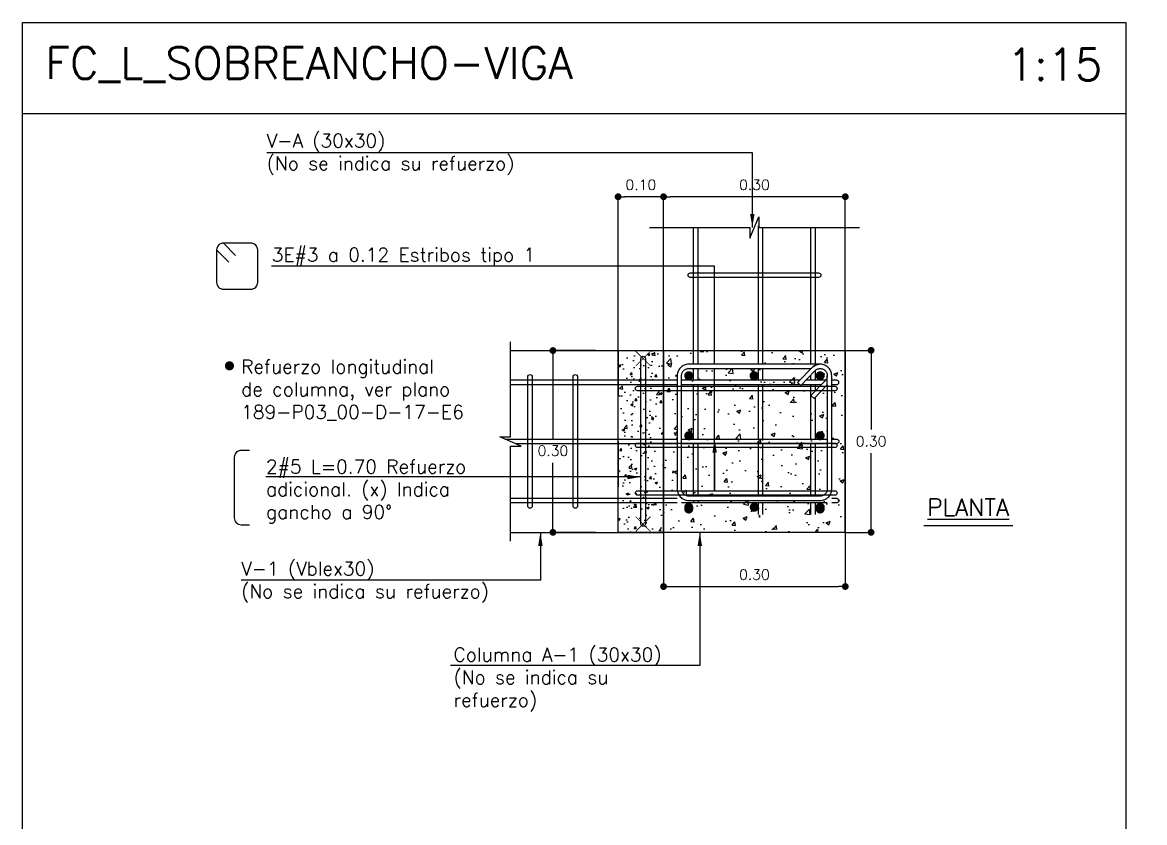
# Model space of a CAD drawing. Header units: millimetres. Extents: x -42 to 124, y -10 to 43.
# Drawn here: x 66.156 to 68.626, y -7.737 to -5.976 of the extents above; entities that cross this region are included whole.
import ezdxf
from ezdxf import colors
from ezdxf.entities.mleader import LeaderData, LeaderLine
from ezdxf.enums import TextEntityAlignment as Align
from ezdxf.math import Vec2, Vec3

# ---------------------------------------------------------------- set-up
doc = ezdxf.new("R2010")
doc.units = ezdxf.units.MM
doc.header["$LTSCALE"] = 0.01
doc.header["$PDMODE"] = 3
doc.linetypes.add('DASHED2', pattern=[0.375, 0.25, -0.125])
for name, color, linetype in [('FC_BORDES', 4, 'Continuous'), ('FC_COTAS', 1, 'Continuous'), ('FC_COTAS @ 15', 1, 'Continuous'), ('FC_ESTRIBOS', 3, 'Continuous'), ('FC_HATCH 251', 251, 'Continuous'), ('FC_HATCH 253', 253, 'Continuous'), ('FC_LINEA CORTE', 1, 'Continuous'), ('FC_PROYECCION', 6, 'DASHED2'), ('FC_R-140', 2, 'Continuous'), ('FC_R-80', 11, 'Continuous'), ('FC_R-80 @ 15', 11, 'Continuous'), ('FC_REFUERZO', 5, 'Continuous'), ('FC_REFUERZO 2', 1, 'Continuous')]:
    doc.layers.add(name, color=color, linetype=linetype)
doc.layers.add('FC_HOJA', color=230, linetype='Continuous', plot=False)
doc.layers.add('FC_HOJA @ 20', color=230, linetype='Continuous', plot=False)
doc.styles.add('FC_TEXT', font='romans.shx', dxfattribs={"height": 0.002})
doc.styles.add('FC_TEXT1', font='romans.shx')
doc.dimstyles.new('FC_COTAS', dxfattribs={"dimtxt": 0.0015, "dimasz": 0.001, "dimexe": 0, "dimexo": 0, "dimgap": 0.001, "dimtad": 1, "dimtih": 1, "dimtoh": 1, "dimzin": 0, "dimdsep": 46, "dimtxsty": 'FC_TEXT1', "dimblk": 'DOT', "dimcen": 0.09, "dimclrd": 256, "dimclre": 256, "dimclrt": 256, "dimadec": 0, "dimazin": 0, "dimtfac": 1, "dimtix": 1, "dimtmove": 2, "dimatfit": 3, "dimfxl": 1.002, "dimtolj": 1, "dimtzin": 0, "dimlwd": -1, "dimarcsym": 0})
doc.dimstyles.new('FC_COTAS$7', dxfattribs={"dimtxt": 0.002, "dimasz": 0.002, "dimexe": 0, "dimexo": 0, "dimgap": 0.000375, "dimtad": 2, "dimtih": 1, "dimtoh": 1, "dimzin": 0, "dimdsep": 46, "dimtxsty": 'FC_TEXT1', "dimblk": 'DOT', "dimcen": 0.09, "dimclrd": 256, "dimclre": 256, "dimclrt": 11, "dimadec": 0, "dimazin": 0, "dimtfac": 1, "dimtix": 1, "dimtmove": 2, "dimatfit": 3, "dimfxl": 1.002, "dimtolj": 1, "dimtzin": 0, "dimlwd": -1, "dimarcsym": 0})

# ---------------------------------------------------------------- blocks, each defined once
blk = doc.blocks.new('*U513')
at = {"color": 0}
blk.add_lwpolyline([(0.142, 0.0003), (-0.142, 0.0003, 1), (-0.142, -0.0097), (0.142, -0.0097, 1)], format="xyb", close=True, dxfattribs=at)
blk = doc.blocks.new('*U514')
at = {"color": 0}
blk.add_lwpolyline([(0.142, 0.0003), (-0.142, 0.0003, 1), (-0.142, -0.0097), (0.142, -0.0097, 1)], format="xyb", close=True, dxfattribs=at)
blk = doc.blocks.new('*U527')
at = {"color": 0}
blk.add_lwpolyline([(0.1412, 0.0003), (-0.1412, 0.0003, 1), (-0.1412, -0.0097), (0.1412, -0.0097, 1)], format="xyb", close=True, dxfattribs=at)
blk = doc.blocks.new('*U528')
at = {"color": 0}
blk.add_lwpolyline([(0.182, 0.0003), (-0.182, 0.0003, 1), (-0.182, -0.0097), (0.182, -0.0097, 1)], format="xyb", close=True, dxfattribs=at)
blk = doc.blocks.new('*U526')
at = {"layer": 'FC_R-140', "color": 4, "ltscale": 1.5}
blk.add_lwpolyline([(-0.00654, 0), (0.00654, 0)], dxfattribs=at)
at = {"layer": 'FC_R-140', "ltscale": 1.5, "style": 'FC_TEXT1'}
blk.add_attdef('%%UTÍTULO', text='', height=0.0025, dxfattribs=at).set_placement((0, 0.00266), align=Align.MIDDLE_CENTER)
at = {"layer": 'FC_R-80', "ltscale": 1.5, "style": 'FC_TEXT1'}
blk.add_attdef('ESCALA', text='', height=0.002, dxfattribs=at).set_placement((-0.00654, -0.0017), align=Align.MIDDLE_LEFT)
blk = doc.blocks.new('*U522')
at = {"layer": 'FC_LINEA CORTE'}
blk.add_lwpolyline([(-0.01541, 0), (-0.00067, 0), (-0.00067, -0.00157), (0.00067, 0.00157), (0.00067, 0), (0.01541, 0)], dxfattribs=at)
blk = doc.blocks.new('*U523')
at = {"layer": 'FC_LINEA CORTE'}
blk.add_lwpolyline([(0, -0.01461), (0, -0.00067), (0.00157, -0.00067), (-0.00157, 0.00067), (0, 0.00067), (0, 0.01461)], dxfattribs=at)
blk = doc.blocks.new('_Dot')
at = {"color": 0, "linetype": 'ByBlock', "lineweight": -2}
blk.add_line((-0.5, 0), (-1, 0), dxfattribs=at)
at = {"color": 0, "linetype": 'ByBlock', "const_width": 0.5}
blk.add_lwpolyline([(-0.25, 0, 1), (0.25, 0, 1)], format="xyb", close=True, dxfattribs=at)
blk = doc.blocks.new('*D531')
at = {"layer": 'Defpoints', "color": 0, "ltscale": 0.6, "transparency": 16777216}
for p in [(67.5676, -6.3599), (67.5676, -6.4276), (67.9676, -6.4276)]:
    blk.add_point(p, dxfattribs=at)
at = {"layer": 'FC_COTAS', "lineweight": -2, "ltscale": 0.6, "transparency": 16777216}
for p, q in [((67.5676, -6.4276), (67.5676, -6.3599)), ((67.9676, -6.4276), (67.9676, -6.3599))]:
    blk.add_line(p, q, dxfattribs=at)
at = {"layer": 'FC_COTAS', "ltscale": 0.6, "transparency": 16777216}
blk.add_line((67.9526, -6.3599), (67.5826, -6.3599), dxfattribs=at)
at = {"layer": 'FC_COTAS', "ltscale": 0.6, "transparency": 16777216, "xscale": 0.015, "yscale": 0.015, "zscale": 0.015, "rotation": 180}
blk.add_blockref('_Dot', (67.5676, -6.3599), dxfattribs=at)
at = {"layer": 'FC_COTAS', "ltscale": 0.6, "transparency": 16777216, "xscale": 0.015, "yscale": 0.015, "zscale": 0.015}
blk.add_blockref('_Dot', (67.9676, -6.3599), dxfattribs=at)
at = {"layer": 'FC_COTAS', "ltscale": 0.6, "transparency": 16777216, "insert": (67.7676, -6.3337), "char_height": 0.0225, "attachment_point": 5, "style": 'FC_TEXT1'}
blk.add_mtext('\\A1;0.30', dxfattribs=at)
blk = doc.blocks.new('*D532')
at = {"layer": 'Defpoints', "color": 0, "ltscale": 0.6, "transparency": 16777216}
for p in [(67.4676, -6.3599), (67.5676, -6.4276), (67.4676, -6.6984)]:
    blk.add_point(p, dxfattribs=at)
at = {"layer": 'FC_COTAS', "lineweight": -2, "ltscale": 0.6, "transparency": 16777216}
for p, q in [((67.4676, -6.6984), (67.4676, -6.3599)), ((67.5676, -6.4276), (67.5676, -6.3599))]:
    blk.add_line(p, q, dxfattribs=at)
at = {"layer": 'FC_COTAS', "ltscale": 0.6, "transparency": 16777216}
blk.add_line((67.5526, -6.3599), (67.4826, -6.3599), dxfattribs=at)
at = {"layer": 'FC_COTAS', "ltscale": 0.6, "transparency": 16777216, "xscale": 0.015, "yscale": 0.015, "zscale": 0.015, "rotation": 180}
blk.add_blockref('_Dot', (67.4676, -6.3599), dxfattribs=at)
at = {"layer": 'FC_COTAS', "ltscale": 0.6, "transparency": 16777216, "xscale": 0.015, "yscale": 0.015, "zscale": 0.015}
blk.add_blockref('_Dot', (67.5676, -6.3599), dxfattribs=at)
at = {"layer": 'FC_COTAS', "ltscale": 0.6, "transparency": 16777216, "insert": (67.5176, -6.3337), "char_height": 0.0225, "attachment_point": 5, "style": 'FC_TEXT1'}
blk.add_mtext('\\A1;0.10', dxfattribs=at)
blk = doc.blocks.new('*D533')
at = {"layer": 'Defpoints', "color": 0, "ltscale": 0.6, "transparency": 16777216}
for p in [(67.4176, -6.6984), (67.3241, -7.0984), (67.4176, -7.0984)]:
    blk.add_point(p, dxfattribs=at)
at = {"layer": 'FC_COTAS', "lineweight": -2, "ltscale": 0.6, "transparency": 16777216}
for p, q in [((67.4176, -6.6984), (67.3241, -6.6984)), ((67.4176, -7.0984), (67.3241, -7.0984))]:
    blk.add_line(p, q, dxfattribs=at)
at = {"layer": 'FC_COTAS', "ltscale": 0.6, "transparency": 16777216}
for p, q in [((67.3241, -6.7134), (67.3241, -6.8926)), ((67.3241, -7.0834), (67.3241, -6.9451))]:
    blk.add_line(p, q, dxfattribs=at)
at = {"layer": 'FC_COTAS', "ltscale": 0.6, "transparency": 16777216, "xscale": 0.015, "yscale": 0.015, "zscale": 0.015}
for p, rotation in [((67.3241, -6.6984), 90), ((67.3241, -7.0984), 270)]:
    blk.add_blockref('_Dot', p, dxfattribs=dict(at, rotation=rotation))
at = {"layer": 'FC_COTAS', "ltscale": 0.6, "transparency": 16777216, "insert": (67.3241, -6.9189), "char_height": 0.0225, "attachment_point": 5, "style": 'FC_TEXT1', "bg_fill": 3, "box_fill_scale": 1.1, "bg_fill_color": 256, "bg_fill_true_color": 13158600, "bg_fill_transparency": 0}
blk.add_mtext('\\A1;0.30', dxfattribs=at)
blk = doc.blocks.new('*D534')
at = {"layer": 'Defpoints', "color": 0, "ltscale": 0.6, "transparency": 16777216}
for p in [(67.9672, -6.6979), (67.9676, -7.0984), (68.0244, -7.0984)]:
    blk.add_point(p, dxfattribs=at)
at = {"layer": 'FC_COTAS', "lineweight": -2, "ltscale": 0.6, "transparency": 16777216}
for p, q in [((67.9672, -6.6979), (68.0244, -6.6979)), ((67.9676, -7.0984), (68.0244, -7.0984))]:
    blk.add_line(p, q, dxfattribs=at)
at = {"layer": 'FC_COTAS', "ltscale": 0.6, "transparency": 16777216}
for p, q in [((68.0244, -6.7129), (68.0244, -6.8719)), ((68.0244, -7.0834), (68.0244, -6.9244))]:
    blk.add_line(p, q, dxfattribs=at)
at = {"layer": 'FC_COTAS', "ltscale": 0.6, "transparency": 16777216, "xscale": 0.015, "yscale": 0.015, "zscale": 0.015}
for p, rotation in [((68.0244, -6.6979), 90), ((68.0244, -7.0984), 270)]:
    blk.add_blockref('_Dot', p, dxfattribs=dict(at, rotation=rotation))
at = {"layer": 'FC_COTAS', "ltscale": 0.6, "transparency": 16777216, "insert": (68.0244, -6.8982), "char_height": 0.0225, "attachment_point": 5, "style": 'FC_TEXT1'}
blk.add_mtext('\\A1;0.30', dxfattribs=at)
blk = doc.blocks.new('*D535')
at = {"layer": 'Defpoints', "color": 0, "ltscale": 0.6, "transparency": 16777216}
for p in [(67.5676, -7.0984), (67.9676, -7.0984), (67.9676, -7.2176)]:
    blk.add_point(p, dxfattribs=at)
at = {"layer": 'FC_COTAS', "lineweight": -2, "ltscale": 0.6, "transparency": 16777216}
for p, q in [((67.5676, -7.0984), (67.5676, -7.2176)), ((67.9676, -7.0984), (67.9676, -7.2176))]:
    blk.add_line(p, q, dxfattribs=at)
at = {"layer": 'FC_COTAS', "ltscale": 0.6, "transparency": 16777216}
blk.add_line((67.5826, -7.2176), (67.9526, -7.2176), dxfattribs=at)
at = {"layer": 'FC_COTAS', "ltscale": 0.6, "transparency": 16777216, "xscale": 0.015, "yscale": 0.015, "zscale": 0.015, "rotation": 180}
blk.add_blockref('_Dot', (67.5676, -7.2176), dxfattribs=at)
at = {"layer": 'FC_COTAS', "ltscale": 0.6, "transparency": 16777216, "xscale": 0.015, "yscale": 0.015, "zscale": 0.015}
blk.add_blockref('_Dot', (67.9676, -7.2176), dxfattribs=at)
at = {"layer": 'FC_COTAS', "ltscale": 0.6, "transparency": 16777216, "insert": (67.7676, -7.1914), "char_height": 0.0225, "attachment_point": 5, "style": 'FC_TEXT1'}
blk.add_mtext('\\A1;0.30', dxfattribs=at)
blk = doc.blocks.new('*U516')
at = {"color": 0, "ltscale": 1.5}
blk.add_lwpolyline([(-0.1248, -0.0096), (-0.1248, -0.0096)], dxfattribs=at)
blk.add_wipeout([(-0.1428, 0), (0.1447, 0), (0.1473, -0.0001), (0.1499, -0.0006), (0.1525, -0.0012), (0.155, -0.0022), (0.1573, -0.0034), (0.1596, -0.0048), (0.1616, -0.0065), (0.1635, -0.0084), (0.1652, -0.0104), (0.1666, -0.0127), (0.1678, -0.015), (0.1688, -0.0175), (0.1694, -0.0201), (0.1699, -0.0227), (0.17, -0.0253), (0.17, -0.2747), (0.1699, -0.2773), (0.1694, -0.2799), (0.1688, -0.2825), (0.1678, -0.285), (0.1666, -0.2873), (0.1652, -0.2896), (0.1635, -0.2916), (0.1616, -0.2935), (0.1596, -0.2952), (0.1573, -0.2966), (0.155, -0.2978), (0.1525, -0.2988), (0.1499, -0.2994), (0.1473, -0.2999), (0.1447, -0.3), (-0.1447, -0.3), (-0.1473, -0.2999), (-0.1499, -0.2994), (-0.1525, -0.2988), (-0.155, -0.2978), (-0.1573, -0.2966), (-0.1596, -0.2952), (-0.1616, -0.2935), (-0.1635, -0.2916), (-0.1652, -0.2896), (-0.1666, -0.2873), (-0.1678, -0.285), (-0.1688, -0.2825), (-0.1694, -0.2799), (-0.1699, -0.2773), (-0.17, -0.2747), (-0.17, -0.0253), (-0.1699, -0.0227), (-0.1694, -0.0201), (-0.1688, -0.0175), (-0.1678, -0.015), (-0.1666, -0.0127), (-0.1652, -0.0104), (-0.1635, -0.0084), (-0.1616, -0.0065), (-0.1596, -0.0048), (-0.1573, -0.0034), (-0.155, -0.0022), (-0.1525, -0.0012), (-0.1499, -0.0006), (-0.1473, -0.0001), (-0.1447, 0), (-0.142, -0.0001), (-0.1394, -0.0006), (-0.1368, -0.0012), (-0.1344, -0.0022), (-0.132, -0.0034), (-0.1298, -0.0048), (-0.1284, -0.006), (-0.095, -0.0403), (-0.1018, -0.047), (-0.133, -0.0148), (-0.1341, -0.0137), (-0.1354, -0.0126), (-0.1368, -0.0117), (-0.1383, -0.011), (-0.1398, -0.0104), (-0.1414, -0.01), (-0.143, -0.0097), (-0.1447, -0.0096), (-0.1463, -0.0097), (-0.1479, -0.01), (-0.1495, -0.0104), (-0.1511, -0.011), (-0.1525, -0.0117), (-0.1539, -0.0126), (-0.1552, -0.0137), (-0.1563, -0.0148), (-0.1574, -0.0161), (-0.1583, -0.0175), (-0.159, -0.0189), (-0.1596, -0.0205), (-0.16, -0.0221), (-0.1603, -0.0237), (-0.1604, -0.0253), (-0.1603, -0.027), (-0.16, -0.0286), (-0.1596, -0.0302), (-0.159, -0.0317), (-0.1583, -0.0332), (-0.1574, -0.0346), (-0.1563, -0.0359), (-0.1552, -0.037), (-0.1541, -0.0379), (-0.1245, -0.0691), (-0.1315, -0.0757), (-0.1604, -0.0452), (-0.1604, -0.2747), (-0.1603, -0.2763), (-0.16, -0.2779), (-0.1596, -0.2795), (-0.159, -0.2811), (-0.1583, -0.2825), (-0.1574, -0.2839), (-0.1563, -0.2852), (-0.1552, -0.2863), (-0.1539, -0.2874), (-0.1525, -0.2883), (-0.1511, -0.289), (-0.1495, -0.2896), (-0.1479, -0.29), (-0.1463, -0.2903), (-0.1447, -0.2904), (0.1447, -0.2904), (0.1463, -0.2903), (0.1479, -0.29), (0.1495, -0.2896), (0.1511, -0.289), (0.1525, -0.2883), (0.1539, -0.2874), (0.1552, -0.2863), (0.1563, -0.2852), (0.1574, -0.2839), (0.1583, -0.2825), (0.159, -0.2811), (0.1596, -0.2795), (0.16, -0.2779), (0.1603, -0.2763), (0.1604, -0.2747), (0.1604, -0.0253), (0.1603, -0.0237), (0.16, -0.0221), (0.1596, -0.0205), (0.159, -0.0189), (0.1583, -0.0175), (0.1574, -0.0161), (0.1563, -0.0148), (0.1552, -0.0137), (0.1539, -0.0126), (0.1525, -0.0117), (0.1511, -0.011), (0.1495, -0.0104), (0.1479, -0.01), (0.1463, -0.0097), (0.1457, -0.0097), (-0.1246, -0.0097), (-0.1283, -0.0059), (-0.1297, -0.0048), (-0.1319, -0.0033), (-0.1343, -0.0021), (-0.1368, -0.0011), (-0.1394, -0.0005), (-0.142, 0)], dxfattribs=at)
blk.add_lwpolyline([(-0.1428, 0), (0.1447, 0), (0.1473, -0.0001), (0.1499, -0.0006), (0.1525, -0.0012), (0.155, -0.0022), (0.1573, -0.0034), (0.1596, -0.0048), (0.1616, -0.0065), (0.1635, -0.0084), (0.1652, -0.0104), (0.1666, -0.0127), (0.1678, -0.015), (0.1688, -0.0175), (0.1694, -0.0201), (0.1699, -0.0227), (0.17, -0.0253), (0.17, -0.2747), (0.1699, -0.2773), (0.1694, -0.2799), (0.1688, -0.2825), (0.1678, -0.285), (0.1666, -0.2873), (0.1652, -0.2896), (0.1635, -0.2916), (0.1616, -0.2935), (0.1596, -0.2952), (0.1573, -0.2966), (0.155, -0.2978), (0.1525, -0.2988), (0.1499, -0.2994), (0.1473, -0.2999), (0.1447, -0.3), (-0.1447, -0.3), (-0.1473, -0.2999), (-0.1499, -0.2994), (-0.1525, -0.2988), (-0.155, -0.2978), (-0.1573, -0.2966), (-0.1596, -0.2952), (-0.1616, -0.2935), (-0.1635, -0.2916), (-0.1652, -0.2896), (-0.1666, -0.2873), (-0.1678, -0.285), (-0.1688, -0.2825), (-0.1694, -0.2799), (-0.1699, -0.2773), (-0.17, -0.2747), (-0.17, -0.0253), (-0.1699, -0.0227), (-0.1694, -0.0201), (-0.1688, -0.0175), (-0.1678, -0.015), (-0.1666, -0.0127), (-0.1652, -0.0104), (-0.1635, -0.0084), (-0.1616, -0.0065), (-0.1596, -0.0048), (-0.1573, -0.0034), (-0.155, -0.0022), (-0.1525, -0.0012), (-0.1499, -0.0006), (-0.1473, -0.0001), (-0.1447, 0), (-0.142, -0.0001), (-0.1394, -0.0006), (-0.1368, -0.0012), (-0.1344, -0.0022), (-0.132, -0.0034), (-0.1298, -0.0048), (-0.1284, -0.006), (-0.095, -0.0403), (-0.1018, -0.047), (-0.133, -0.0148), (-0.1341, -0.0137), (-0.1354, -0.0126), (-0.1368, -0.0117), (-0.1383, -0.011), (-0.1398, -0.0104), (-0.1414, -0.01), (-0.143, -0.0097), (-0.1447, -0.0096), (-0.1463, -0.0097), (-0.1479, -0.01), (-0.1495, -0.0104), (-0.1511, -0.011), (-0.1525, -0.0117), (-0.1539, -0.0126), (-0.1552, -0.0137), (-0.1563, -0.0148), (-0.1574, -0.0161), (-0.1583, -0.0175), (-0.159, -0.0189), (-0.1596, -0.0205), (-0.16, -0.0221), (-0.1603, -0.0237), (-0.1604, -0.0253), (-0.1603, -0.027), (-0.16, -0.0286), (-0.1596, -0.0302), (-0.159, -0.0317), (-0.1583, -0.0332), (-0.1574, -0.0346), (-0.1563, -0.0359), (-0.1552, -0.037), (-0.1541, -0.0379), (-0.1245, -0.0691), (-0.1315, -0.0757), (-0.1604, -0.0452), (-0.1604, -0.2747), (-0.1603, -0.2763), (-0.16, -0.2779), (-0.1596, -0.2795), (-0.159, -0.2811), (-0.1583, -0.2825), (-0.1574, -0.2839), (-0.1563, -0.2852), (-0.1552, -0.2863), (-0.1539, -0.2874), (-0.1525, -0.2883), (-0.1511, -0.289), (-0.1495, -0.2896), (-0.1479, -0.29), (-0.1463, -0.2903), (-0.1447, -0.2904), (0.1447, -0.2904), (0.1463, -0.2903), (0.1479, -0.29), (0.1495, -0.2896), (0.1511, -0.289), (0.1525, -0.2883), (0.1539, -0.2874), (0.1552, -0.2863), (0.1563, -0.2852), (0.1574, -0.2839), (0.1583, -0.2825), (0.159, -0.2811), (0.1596, -0.2795), (0.16, -0.2779), (0.1603, -0.2763), (0.1604, -0.2747), (0.1604, -0.0253), (0.1603, -0.0237), (0.16, -0.0221), (0.1596, -0.0205), (0.159, -0.0189), (0.1583, -0.0175), (0.1574, -0.0161), (0.1563, -0.0148), (0.1552, -0.0137), (0.1539, -0.0126), (0.1525, -0.0117), (0.1511, -0.011), (0.1495, -0.0104), (0.1479, -0.01), (0.1463, -0.0097), (0.1457, -0.0097), (-0.1246, -0.0097), (-0.1283, -0.0059), (-0.1297, -0.0048), (-0.1319, -0.0033), (-0.1343, -0.0021), (-0.1368, -0.0011), (-0.1394, -0.0005), (-0.142, 0)], close=True, dxfattribs=at)
blk.add_lwpolyline([(-0.1604, -0.0452), (-0.1604, -0.0253)], dxfattribs=at)
blk = doc.blocks.new('*U529')
at = {"color": 0}
blk.add_lwpolyline([(0.217, 0.0003), (-0.217, 0.0003, 1), (-0.217, -0.0097), (0.217, -0.0097, 1)], format="xyb", close=True, dxfattribs=at)

msp = doc.modelspace()

# ---------------------------------------------------------------- hatches: boundary and pattern name
at = {"layer": 'FC_HATCH 251', "ltscale": 0.6}
h = msp.add_hatch(dxfattribs=at)
h.set_pattern_fill('AR-CONC', color=256, scale=0.0003, style=0)
edge = h.paths.add_edge_path(flags=16)
edge.add_line((67.5176, -7.0801), (67.5176, -6.7161))
edge.add_arc((67.5226, -6.7161), 0.005, 0, 180, ccw=False)
edge.add_line((67.5276, -6.7161), (67.5276, -7.0801))
edge.add_arc((67.5226, -7.0801), 0.005, -180, 0, ccw=False)
h.paths.add_polyline_path([(67.5276, -6.7161), (67.5276, -7.0801), (67.5275, -7.0814), (67.5271, -7.0823), (67.5265, -7.0833), (67.5258, -7.0839), (67.5251, -7.0844), (67.5245, -7.0847), (67.5241, -7.0849), (67.5237, -7.085), (67.5233, -7.0851), (67.5228, -7.0851), (67.5226, -7.0851), (67.5222, -7.0851), (67.5219, -7.085), (67.5214, -7.085), (67.521, -7.0848), (67.5206, -7.0847), (67.5202, -7.0845), (67.5199, -7.0843), (67.5196, -7.0841), (67.5194, -7.0839), (67.5192, -7.0837), (67.5188, -7.0834), (67.5187, -7.0832), (67.5184, -7.0829), (67.5182, -7.0824), (67.5181, -7.0821), (67.5179, -7.0818), (67.5178, -7.0815), (67.5178, -7.0813), (67.5177, -7.0809), (67.5177, -7.0808), (67.5176, -7.0805), (67.5176, -7.0803), (67.5176, -7.0801), (67.5176, -6.7161), (67.5176, -6.7156), (67.5177, -6.7153), (67.5177, -6.715), (67.5178, -6.7146), (67.518, -6.7143), (67.5181, -6.7141), (67.5182, -6.7137), (67.5184, -6.7134), (67.5186, -6.7132), (67.5187, -6.7129), (67.5189, -6.7127), (67.5193, -6.7124), (67.5196, -6.7121), (67.5198, -6.712), (67.52, -6.7118), (67.5202, -6.7117), (67.5204, -6.7116), (67.5207, -6.7115), (67.5209, -6.7114), (67.521, -6.7114), (67.5211, -6.7113), (67.5213, -6.7113), (67.5214, -6.7112), (67.5216, -6.7112), (67.5217, -6.7112), (67.522, -6.7111), (67.5222, -6.7111), (67.5223, -6.7111), (67.5225, -6.7111), (67.5226, -6.7111), (67.5229, -6.7111), (67.5232, -6.7111), (67.5234, -6.7112), (67.5236, -6.7112), (67.5237, -6.7112), (67.524, -6.7113), (67.5242, -6.7114), (67.5246, -6.7115), (67.5248, -6.7116), (67.525, -6.7117), (67.5252, -6.7118), (67.5254, -6.712), (67.5257, -6.7122), (67.526, -6.7124), (67.5262, -6.7126), (67.5263, -6.7128), (67.5265, -6.713), (67.5267, -6.7132), (67.5268, -6.7134), (67.5269, -6.7135), (67.527, -6.7137), (67.5271, -6.7139), (67.5272, -6.7141), (67.5273, -6.7143), (67.5274, -6.7146), (67.5274, -6.7148), (67.5275, -6.7151), (67.5276, -6.7153), (67.5276, -6.7155), (67.5276, -6.7157), (67.5276, -6.716)], flags=16)
h.paths.add_polyline_path([(67.4676, -6.6984), (67.5676, -6.6984), (67.5676, -7.0984), (67.4676, -7.0984)])
at = {"layer": 'FC_HATCH 253', "ltscale": 0.6}
h = msp.add_hatch(dxfattribs=at)
h.set_pattern_fill('AR-CONC', color=256, scale=0.0005)
h.set_pattern_definition([(50, (19.116515, -2.07877), (0.09109233, -0.00796954), [0.009525, -0.104775]), (355, (19.11651, -2.07877), (-0.01762171, 0.09552842), [0.00762, -0.0838203]), (100.45144, (19.12411, -2.07944), (0.07347062, 0.08755888), [0.008095, -0.08904512]), (46.1842, (19.11651, -2.05337), (0.13553952, -0.02102116), [0.0142875, -0.1571625]), (96.63556, (19.12781, -2.05513), (0.11870207, 0.12371306), [0.0121425, -0.1335678]), (351.18415, (19.11651, -2.05337), (0.11870207, 0.12371306), [0.01143, -0.12572987]), (21, (19.129215, -2.05972), (0.0758072, -0.0511326), [0.009525, -0.104775]), (326, (19.12921, -2.05972), (0.03090101, 0.09209398), [0.00762, -0.08382]), (71.45144, (19.13553, -2.063985), (0.10670821, 0.04096138), [0.008095, -0.08904497]), (37.5, (19.116515, -2.078774), (0.001544302, 0.04227752), [0, -0.082804, 0, -0.08509, 0, -0.0841375]), (7.5, (19.116515, -2.078774), (0.03340983, 0.050090287), [0, -0.048514, 0, -0.080899, 0, -0.0320675]), (327.5, (19.088194, -2.078774), (0.067795298, -0.002864372), [0, -0.03175, 0, -0.09906, 0, -0.131445]), (317.5, (19.075494, -2.078774), (0.07406459, 0.012713246), [0, -0.041275, 0, -0.065786, 0, -0.093345])])
h.paths.add_polyline_path([(67.5676, -6.6984), (67.9676, -6.6984), (67.9676, -7.0984), (67.5676, -7.0984)])

# ---------------------------------------------------------------- linework, layer by layer
at = {"layer": 'FC_BORDES', "ltscale": 1.5}
for p, q in [((66.5988, -6.4621), (66.6256, -6.489)), ((66.5838, -6.4771), (66.6106, -6.504))]:
    msp.add_line(p, q, dxfattribs=at)
for points in [[(67.2305, -6.6984), (67.4676, -6.6984), (67.4676, -6.6984), (67.5676, -6.6984), (67.5676, -6.4276)], [(67.9676, -7.0984), (67.9676, -6.4276)], [(67.2305, -7.0984), (67.4676, -7.0984), (67.4676, -7.0984), (67.5676, -7.0984)]]:
    msp.add_lwpolyline(points, dxfattribs=at)
msp.add_lwpolyline([(66.5988, -6.5633), (66.6593, -6.5633, 0.414214), (66.6743, -6.5483), (66.6743, -6.4771, 0.414214), (66.6593, -6.4621), (66.5988, -6.4621, 0.414214), (66.5838, -6.4771), (66.5838, -6.5483, 0.414214)], format="xyb", close=True, dxfattribs=at)
at = {"layer": 'FC_BORDES', "ltscale": 0.6}
msp.add_lwpolyline([(67.5676, -6.6984), (67.9676, -6.6984), (67.9676, -7.0984), (67.5676, -7.0984)], close=True, dxfattribs=at)
at = {"layer": 'FC_BORDES', "ltscale": 1.5}
msp.add_lwpolyline([(66.6561, -6.9183), (66.6378, -6.9183, 0.414214), (66.6228, -6.9333), (66.6228, -7.0668, 0.414214), (66.6378, -7.0818), (66.6561, -7.0818)], format="xyb", dxfattribs=at)
at = {"layer": 'FC_HATCH 253', "ltscale": 0.6}
for points in [[(67.6335, -6.7284), (67.6335, -6.4276)], [(67.6435, -6.7284), (67.6435, -6.4276)], [(67.6335, -6.7634), (67.6335, -6.738)], [(67.6435, -6.7634), (67.6435, -6.738)], [(67.8918, -6.7634), (67.8918, -6.738)], [(67.9018, -6.7634), (67.9018, -6.738)], [(67.6335, -6.8934), (67.6335, -6.7734)], [(67.6435, -6.8934), (67.6435, -6.7734)], [(67.8918, -6.8934), (67.8918, -6.7734)], [(67.9018, -6.8934), (67.9018, -6.7734)], [(67.6335, -7.0234), (67.6335, -6.9034)], [(67.6435, -7.0234), (67.6435, -6.9034)], [(67.8918, -7.0234), (67.8918, -6.9034)], [(67.9018, -7.0234), (67.9018, -6.9034)]]:
    msp.add_lwpolyline(points, dxfattribs=at)
at = {"layer": 'FC_HOJA', "ltscale": 0.6}
msp.add_lwpolyline([(66.1565, -6.1764), (68.5852, -6.1764)], dxfattribs=at)
at = {"layer": 'FC_PROYECCION', "ltscale": 0.6}
msp.add_lwpolyline([(67.4676, -6.6984), (67.4676, -7.0984)], dxfattribs=at)
at = {"layer": 'FC_REFUERZO 2', "color": 253}
for points in [[(67.7762, -6.7284), (67.7762, -6.4241)], [(67.7862, -6.7284), (67.7862, -6.4276)], [(67.5976, -6.7634), (67.2305, -6.7634)], [(67.928, -6.7634), (67.6072, -6.7634)], [(67.2305, -6.7734), (67.5976, -6.7734)], [(67.6072, -6.7734), (67.928, -6.7734)], [(67.2188, -6.8934), (67.5976, -6.8934)], [(67.5976, -6.9034), (67.2422, -6.9034)], [(67.6072, -6.8934), (67.928, -6.8934)], [(67.928, -6.9034), (67.6072, -6.9034)], [(67.2305, -7.0234), (67.5976, -7.0234)], [(67.5976, -7.0334), (67.2305, -7.0334)], [(67.6072, -7.0234), (67.928, -7.0234)], [(67.928, -7.0334), (67.6072, -7.0334)], [(67.6335, -7.0192), (67.6335, -7.0334)], [(67.6435, -7.0192), (67.6435, -7.0334)], [(67.7762, -7.0588), (67.7762, -7.0334)], [(67.7862, -7.0588), (67.7862, -7.0334)], [(67.8918, -7.0588), (67.8918, -7.0334)], [(67.9018, -7.0588), (67.9018, -7.0334)], [(67.8918, -7.0588), (67.8918, -7.0581)]]:
    msp.add_lwpolyline(points, dxfattribs=at)
at = {"layer": 'FC_REFUERZO 2', "const_width": 0.01}
for points in [[(66.6071, -6.732, 1), (66.6171, -6.732, 1)], [(67.618, -6.7538, 1), (67.628, -6.7538, 1)], [(67.7618, -6.7538, 1), (67.7718, -6.7538, 1)], [(67.9173, -6.7538, -1), (67.9073, -6.7538, -1)], [(67.618, -6.8859, 1), (67.628, -6.8859, 1)], [(67.9173, -6.8859, -1), (67.9073, -6.8859, -1)], [(67.618, -7.0431, -1), (67.628, -7.0431, -1)], [(67.618, -7.047, 1), (67.628, -7.047, 1)], [(67.7623, -7.0431, -1), (67.7723, -7.0431, -1)], [(67.9173, -7.0431, 1), (67.9073, -7.0431, 1)], [(67.9173, -7.047, -1), (67.9073, -7.047, -1)]]:
    msp.add_lwpolyline(points, format="xyb", close=True, dxfattribs=at)
at = {"layer": 'FC_REFUERZO 2', "color": 253, "ltscale": 0.6}
for points in [[(67.7762, -6.7634), (67.7762, -6.738)], [(67.7862, -6.7634), (67.7862, -6.738)], [(67.7762, -6.8934), (67.7762, -6.7734)], [(67.7862, -6.8934), (67.7862, -6.7734)], [(67.7762, -7.0234), (67.7762, -6.9034)], [(67.7862, -7.0234), (67.7862, -6.9034)]]:
    msp.add_lwpolyline(points, dxfattribs=at)
at = {"layer": 'FC_REFUERZO 2', "color": 253}
for points in [[(67.9376, -6.7734), (67.9491, -6.7734, 0.847707), (67.9491, -6.7634), (67.9376, -6.7634)], [(67.9376, -6.8934), (67.9491, -6.8934, -0.847707), (67.9491, -6.9034), (67.9376, -6.9034)], [(67.9376, -7.0234), (67.9491, -7.0234, -0.847707), (67.9491, -7.0334), (67.9376, -7.0334)]]:
    msp.add_lwpolyline(points, format="xyb", dxfattribs=at)

# ---------------------------------------------------------------- block references
at = {"layer": 'FC_COTAS', "xscale": 15, "yscale": 15, "zscale": 15}
msp.add_blockref('*U526', (68.2382, -7.083), dxfattribs=at).add_auto_attribs({'%%UTÍTULO': '%%UPLANTA'})
at = {"layer": 'FC_LINEA CORTE', "xscale": 15, "yscale": 15, "zscale": 15}
for name, p in [('*U522', (67.7676, -6.4276)), ('*U523', (67.2305, -6.8984))]:
    msp.add_blockref(name, p, dxfattribs=at)

# ---------------------------------------------------------------- texts
at = {"layer": 'FC_COTAS @ 15', "color": 11, "ltscale": 0.6, "char_height": 0.03, "attachment_point": 7, "style": 'FC_TEXT1'}
for s, insert in [('V-A (30x30)\\P(No se indica su refuerzo)', (66.6942, -6.3114)), ('2#5 L=0.70 Refuerzo\\Padicional. (x) Indica\\Pgancho a 90° ', (66.6925, -7.0786)), ('V-1 (Vblex30)\\P(No se indica su refuerzo)', (66.638, -7.2531)), ('Columna A-1 (30x30)\\P(No se indica su\\Prefuerzo) ', (67.1054, -7.4923))]:
    msp.add_mtext(s, dxfattribs=dict(at, insert=insert))
at = {"layer": 'FC_HOJA @ 20', "char_height": 0.07, "style": 'FC_TEXT'}
for s, insert, attachment_point in [('FC_L_SOBREANCHO-VIGA', (66.2071, -6.0689), 4), ('1:15', (68.5332, -6.0689), 6)]:
    msp.add_mtext(s, dxfattribs=dict(at, insert=insert, attachment_point=attachment_point))
at = {"layer": 'FC_R-80 @ 15', "color": 11, "ltscale": 0.6, "insert": (66.638, -6.8514), "char_height": 0.03, "attachment_point": 7, "style": 'FC_TEXT1'}
msp.add_mtext('Refuerzo longitudinal\\Pde columna, ver plano\\P189-P03_00-D-17-E6', dxfattribs=at)

# ---------------------------------------------------------------- dimensions: what is measured, and where the dimension line sits
at = {"layer": 'FC_COTAS @ 15', "ltscale": 0.6}
dim = msp.add_linear_dim(base=(67.4676, -6.3599), p1=(67.5676, -6.4276), p2=(67.4676, -6.6984), dimstyle='FC_COTAS', override={"dimscale": 15, "dimtix": 1, "dimtofl": 1, "dimtmove": 2, "dimatfit": 1}, dxfattribs=at)
dim.commit()
dim.dimension.update_dxf_attribs({"geometry": '*D532', "text_midpoint": (67.5176, -6.3337)})
for base, p1, p2, picture, middle in [((67.5676, -6.3599), (67.9676, -6.4276), (67.5676, -6.4276), '*D531', (67.7676, -6.3337)), ((67.9676, -7.2176), (67.5676, -7.0984), (67.9676, -7.0984), '*D535', (67.7676, -7.1914))]:
    dim = msp.add_linear_dim(base=base, p1=p1, p2=p2, text='0.30', dimstyle='FC_COTAS', override={"dimscale": 15, "dimtix": 1, "dimtofl": 1, "dimtmove": 2, "dimatfit": 1}, dxfattribs=at)
    dim.commit()
    dim.dimension.update_dxf_attribs({"geometry": picture, "text_midpoint": middle})
dim = msp.add_linear_dim(base=(68.0244, -7.0984), p1=(67.9672, -6.6979), p2=(67.9676, -7.0984), angle=90, text='0.30', dimstyle='FC_COTAS', override={"dimscale": 15, "dimtix": 1, "dimtofl": 1, "dimtmove": 2, "dimatfit": 1}, dxfattribs=at)
dim.commit()
dim.dimension.update_dxf_attribs({"geometry": '*D534', "text_midpoint": (68.0244, -6.8982)})

# ---------------------------------------------------------------- leaders
at = {"layer": 'FC_COTAS @ 15', "ltscale": 0.6, "annotation_type": 0, "has_hookline": 1, "hookline_direction": 1, "text_width": 0.6229}
msp.add_leader([(67.763, -6.4276), (67.763, -6.2635), (67.3227, -6.2635)], dimstyle='FC_COTAS$7', override={"dimscale": 15, "dimgap": 0.000375, "dimtad": 1}, dxfattribs=at)

# ---------------------------------------------------------------- next in the draw order: block references
at = {"layer": 'FC_REFUERZO', "xscale": -1, "rotation": 90}
msp.add_blockref('*U528', (67.5179, -6.8981), dxfattribs=at)
at = {"layer": 'FC_REFUERZO 2', "color": 253, "xscale": -1}
msp.add_blockref('*U527', (67.7676, -6.5279), dxfattribs=at)
at = {"layer": 'FC_REFUERZO 2', "color": 253, "xscale": -1, "rotation": 90}
for name, p in [('*U513', (67.2688, -6.8984)), ('*U514', (67.3688, -6.8984))]:
    msp.add_blockref(name, p, dxfattribs=at)

# ---------------------------------------------------------------- next in the draw order: linework, layer by layer
at = {"layer": 'FC_HATCH 253', "ltscale": 0.6}
for points in [[(67.8918, -6.7284), (67.8918, -6.4276)], [(67.9018, -6.7284), (67.9018, -6.4276)]]:
    msp.add_lwpolyline(points, dxfattribs=at)
at = {"layer": 'FC_REFUERZO 2', "ltscale": 0.9}
for points, const_width in [([(67.5063, -6.7324), (67.539, -6.6998)], 0.00167), ([(67.5063, -6.6998), (67.539, -6.7324)], 0.00167), ([(67.5064, -7.0963), (67.5388, -7.0639)], 0.00165), ([(67.5064, -7.0639), (67.5388, -7.0963)], 0.00165)]:
    msp.add_lwpolyline(points, dxfattribs=dict(at, const_width=const_width))

# ---------------------------------------------------------------- next in the draw order: dimensions: what is measured, and where the dimension line sits
at = {"layer": 'FC_COTAS @ 15', "ltscale": 0.6}
dim = msp.add_linear_dim(base=(67.3241, -7.0984), p1=(67.4176, -6.6984), p2=(67.4176, -7.0984), angle=90, text='0.30', dimstyle='FC_COTAS', override={"dimscale": 15, "dimtix": 1, "dimtofl": 1, "dimtmove": 2, "dimatfit": 1, "dimtfill": 1}, dxfattribs=at)
dim.commit()
dim.dimension.update_dxf_attribs({"geometry": '*D533', "text_midpoint": (67.3241, -6.9189), "dimtype": 128})

# ---------------------------------------------------------------- next in the draw order: linework, layer by layer
at = {"layer": 'FC_HOJA', "ltscale": 0.6}
msp.add_lwpolyline([(66.1565, -5.9764), (68.5852, -5.9764), (68.5852, -9.5837), (66.1565, -9.5837)], close=True, dxfattribs=at)

# ---------------------------------------------------------------- next in the draw order: leaders
at = {"layer": 'FC_COTAS @ 15', "ltscale": 0.6, "annotation_type": 0, "has_hookline": 1, "hookline_direction": 1}
for points, text_width in [([(67.5176, -6.9766), (67.1938, -6.9766)], 0.4957), ([(67.2965, -7.0984), (67.2965, -7.2036), (67.2665, -7.2036)], 0.6229), ([(67.6474, -7.0984), (67.6474, -7.3914), (67.6174, -7.3914)], 0.5129)]:
    msp.add_leader(points, dimstyle='FC_COTAS$7', override={"dimscale": 15, "dimgap": 0.000375, "dimtad": 1}, dxfattribs=dict(at, text_width=text_width))
at = {"layer": 'FC_COTAS @ 15', "ltscale": 0.6}
ml = msp.add_multileader_mtext('Standard', dxfattribs=at)
ml.set_content('3E#3 a 0.12 Estribos tipo 1', color=11, style='FC_TEXT1')
ml.set_leader_properties()
ml.build(insert=Vec2(0, 0))
ml.multileader.update_dxf_attribs({"text_left_attachment_type": 6, "text_right_attachment_type": 6, "dogleg_length": 0.008, "arrow_head_size": 0.03, "scale": 15})
ctx = ml.context
ctx.base_point, ctx.scale, ctx.char_height, ctx.arrow_head_size, ctx.landing_gap_size, ctx.plane_origin = Vec3(66.6902, -6.5127), 15, 0.03, 0.03, 0.015, Vec3(67.6802, -6.8184)
ctx.left_attachment, ctx.right_attachment = 6, 6
notes = []
notes.append((ctx, [(1, (1, 1, 0), (67.68, -6.5127), (-1, 0), 0.4597, [(4, [(67.68, -6.8934), (67.68, -7.0069), (67.68, -6.7769)], 0, [])])]))
ctx.mtext.insert, ctx.mtext.width, ctx.mtext.flow_direction = Vec3(66.7052, -6.4727), 0.572296, 5
for ctx, leaders in notes:
    for number, flags, end, landing, length, lines in leaders:
        leader = LeaderData()
        leader.index, (leader.has_last_leader_line, leader.has_dogleg_vector, leader.attachment_direction) = number, flags
        leader.last_leader_point, leader.dogleg_vector, leader.dogleg_length = Vec3(end), Vec3(landing), length
        for number, points, colour, breaks in lines:
            line = LeaderLine()
            line.index, line.vertices, line.color, line.breaks = number, Vec3.list(points), colors.encode_raw_color(colour), breaks
            leader.lines.append(line)
        ctx.leaders.append(leader)

# ---------------------------------------------------------------- next in the draw order: block references
at = {"layer": 'FC_HATCH 253', "ltscale": 0.9, "xscale": -1}
msp.add_blockref('*U516', (67.7676, -6.7284), dxfattribs=at)

# ---------------------------------------------------------------- next in the draw order: block references
at = {"layer": 'FC_ESTRIBOS', "xscale": -1}
for p in [(67.7276, -6.7772), (67.7276, -6.9022), (67.7276, -7.0072)]:
    msp.add_blockref('*U529', p, dxfattribs=at)

# ---------------------------------------------------------------- next in the draw order: linework, layer by layer
at = {"layer": 'FC_COTAS', "ltscale": 0.6}
msp.add_lwpolyline([(67.4676, -6.6984), (67.5676, -6.6984), (67.5676, -7.0984), (67.4676, -7.0984)], close=True, dxfattribs=at)

doc.saveas('drawing.dxf')
